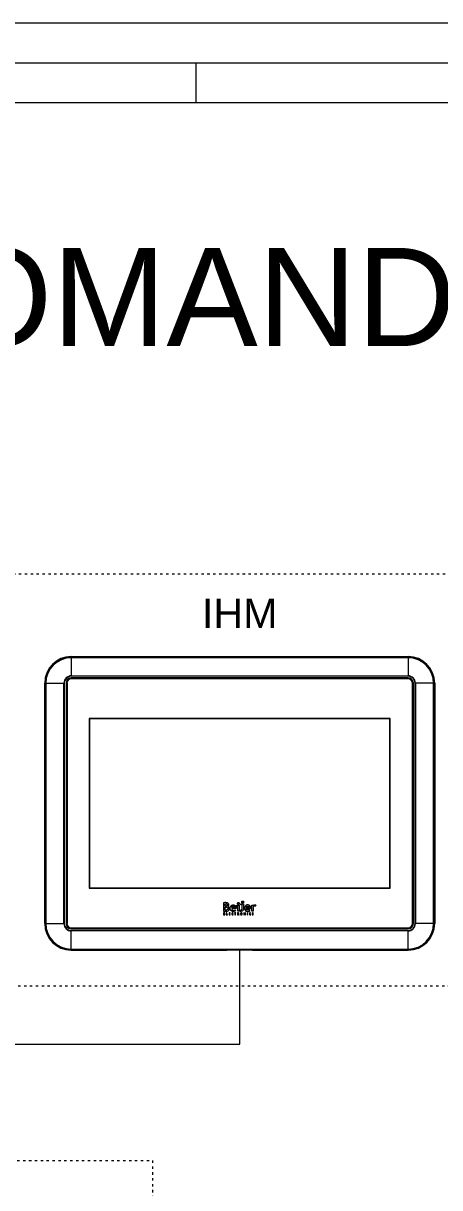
# Model space of a CAD drawing. Header units: millimetres. Extents: x 32696 to 36207, y 16706 to 17911.
# Drawn here: x 35308 to 35520, y 17318 to 17911 of the extents above; entities that cross this region are included whole.
import ezdxf
from ezdxf.enums import TextEntityAlignment as Align

# ---------------------------------------------------------------- set-up
doc = ezdxf.new("R2010")
doc.units = ezdxf.units.MM
doc.header["$LTSCALE"] = 0.1
doc.linetypes.add('ACAD_ISO03W100', pattern=[30, 12, -18])
doc.layers.get('0').update_dxf_attribs({"lineweight": 20})
doc.layers.add('ANNOTATION', color=252, linetype='ACAD_ISO03W100', lineweight=13)
doc.styles.get("Standard").update_dxf_attribs({"font": 'arial.ttf'})

# ---------------------------------------------------------------- blocks, each defined once
blk = doc.blocks.new('FOLHA')
for p, q in [((36499.11, 17170.38), (36079.11, 17170.38)), ((36494.11, 17165.38), (36104.11, 17165.38)), ((36299.11, 17165.38), (36299.11, 17160.38)), ((36494.11, 17160.38), (36104.11, 17160.38))]:
    blk.add_line(p, q)
blk = doc.blocks.new('IHM-X2 BASE v2')
at = {"color": 3, "lineweight": 9}
for p, q in [((36582.12, 17451.47), (36702.09, 17451.47)), ((36582.12, 17451.47), (36582.12, 17451.41)), ((36582.12, 17451.41), (36702.09, 17451.41)), ((36582.12, 17451.41), (36582.12, 17451.08)), ((36582.12, 17451.08), (36582.12, 17444.64)), ((36702.09, 17451.08), (36582.12, 17451.08)), ((36702.09, 17451.47), (36702.09, 17451.41)), ((36702.09, 17451.41), (36702.09, 17451.08)), ((36702.09, 17451.08), (36702.09, 17444.64)), ((36582.12, 17444.51), (36582.12, 17444.64)), ((36582.12, 17444.64), (36702.09, 17444.64)), ((36702.09, 17444.51), (36582.12, 17444.51)), ((36702.09, 17443.89), (36582.12, 17443.89)), ((36582.12, 17443.87), (36582.12, 17443.89)), ((36702.09, 17443.87), (36582.12, 17443.87)), ((36702.09, 17443.54), (36582.12, 17443.54)), ((36702.09, 17444.51), (36702.09, 17444.64)), ((36702.09, 17443.87), (36702.09, 17443.89)), ((36572.65, 17356.4), (36572.65, 17441.99)), ((36572.65, 17441.99), (36572.71, 17441.99)), ((36572.71, 17356.4), (36572.71, 17441.99)), ((36572.71, 17441.99), (36573.03, 17441.99)), ((36573.03, 17441.99), (36573.03, 17356.4)), ((36573.03, 17441.99), (36579.48, 17441.99)), ((36579.48, 17441.99), (36579.61, 17441.99)), ((36579.48, 17356.4), (36579.48, 17441.99)), ((36579.61, 17441.99), (36579.61, 17356.4)), ((36580.23, 17441.99), (36580.23, 17356.4)), ((36580.24, 17441.99), (36580.23, 17441.99)), ((36580.24, 17441.99), (36580.24, 17356.4)), ((36580.58, 17441.99), (36580.58, 17356.4)), ((36703.64, 17356.4), (36703.64, 17441.99)), ((36703.97, 17356.4), (36703.97, 17441.99)), ((36703.97, 17441.99), (36703.98, 17441.99)), ((36703.98, 17356.4), (36703.98, 17441.99)), ((36704.6, 17356.4), (36704.6, 17441.99)), ((36704.6, 17441.99), (36704.73, 17441.99)), ((36704.73, 17441.99), (36704.73, 17356.4)), ((36711.18, 17441.99), (36704.73, 17441.99)), ((36711.18, 17356.4), (36711.18, 17441.99)), ((36711.18, 17441.99), (36711.51, 17441.99)), ((36711.51, 17441.99), (36711.51, 17356.4)), ((36711.57, 17441.99), (36711.51, 17441.99)), ((36711.57, 17441.99), (36711.57, 17356.4)), ((36695.77, 17429.41), (36588.45, 17429.41)), ((36588.45, 17429.41), (36588.45, 17368.98)), ((36588.59, 17429.28), (36588.59, 17369.12)), ((36695.63, 17429.28), (36588.59, 17429.28)), ((36695.63, 17369.12), (36695.63, 17429.28)), ((36695.77, 17368.98), (36695.77, 17429.41)), ((36588.45, 17368.98), (36695.77, 17368.98)), ((36588.59, 17369.12), (36695.63, 17369.12)), ((36636.36, 17363.81), (36636.36, 17360.74)), ((36642.85, 17364.33), (36643.46, 17364.33)), ((36642.85, 17363.72), (36642.85, 17364.33)), ((36643.46, 17363.72), (36642.85, 17363.72)), ((36643.46, 17364.33), (36643.46, 17363.72)), ((36636.34, 17360.18), (36636.34, 17359.5)), ((36636.76, 17360.18), (36636.34, 17360.18)), ((36636.36, 17360.74), (36637.28, 17360.74)), ((36636.51, 17360.08), (36636.76, 17360.08)), ((36636.51, 17359.9), (36636.51, 17360.08)), ((36636.74, 17359.9), (36636.51, 17359.9)), ((36636.51, 17359.81), (36636.74, 17359.81)), ((36636.51, 17359.61), (36636.51, 17359.81)), ((36636.76, 17359.61), (36636.51, 17359.61)), ((36636.74, 17359.81), (36636.74, 17359.9)), ((36636.76, 17360.08), (36636.76, 17360.18)), ((36636.76, 17359.5), (36636.76, 17359.61)), ((36636.89, 17362.64), (36636.89, 17363.37)), ((36636.89, 17361.2), (36636.89, 17362.21)), ((36637.34, 17360.18), (36637.34, 17359.5)), ((36637.51, 17360.18), (36637.34, 17360.18)), ((36637.51, 17359.6), (36637.51, 17360.18)), ((36637.75, 17359.6), (36637.51, 17359.6)), ((36637.75, 17359.5), (36637.75, 17359.6)), ((36638.3, 17360.18), (36638.3, 17359.5)), ((36638.71, 17360.18), (36638.3, 17360.18)), ((36638.47, 17360.08), (36638.71, 17360.08)), ((36638.47, 17359.9), (36638.47, 17360.08)), ((36638.69, 17359.9), (36638.47, 17359.9)), ((36638.47, 17359.81), (36638.69, 17359.81)), ((36638.47, 17359.61), (36638.47, 17359.81)), ((36638.72, 17359.61), (36638.47, 17359.61)), ((36638.69, 17359.81), (36638.69, 17359.9)), ((36638.71, 17360.08), (36638.71, 17360.18)), ((36638.72, 17359.5), (36638.72, 17359.61)), ((36640.84, 17361.7), (36639.25, 17361.7)), ((36640.36, 17362.1), (36639.27, 17362.1)), ((36639.76, 17359.54), (36639.72, 17359.63)), ((36639.73, 17360.06), (36639.76, 17360.16)), ((36640.24, 17360.18), (36640.24, 17360.08)), ((36640.78, 17360.18), (36640.24, 17360.18)), ((36640.24, 17360.08), (36640.43, 17360.08)), ((36640.43, 17361.32), (36640.63, 17360.92)), ((36640.43, 17360.08), (36640.43, 17359.5)), ((36640.6, 17360.08), (36640.78, 17360.08)), ((36640.6, 17359.5), (36640.6, 17360.08)), ((36640.78, 17360.08), (36640.78, 17360.18)), ((36641.11, 17362.56), (36641.11, 17362.99)), ((36641.11, 17362.99), (36641.92, 17362.99)), ((36641.4, 17362.56), (36641.11, 17362.56)), ((36641.34, 17360.18), (36641.34, 17359.5)), ((36641.54, 17360.18), (36641.34, 17360.18)), ((36641.4, 17360.74), (36641.4, 17362.56)), ((36641.92, 17360.74), (36641.4, 17360.74)), ((36641.5, 17360.09), (36641.54, 17360.09)), ((36641.5, 17359.87), (36641.5, 17360.09)), ((36641.53, 17359.87), (36641.5, 17359.87)), ((36641.5, 17359.79), (36641.54, 17359.79)), ((36641.5, 17359.5), (36641.5, 17359.79)), ((36641.54, 17359.79), (36641.7, 17359.5)), ((36641.89, 17359.5), (36641.68, 17359.83)), ((36641.92, 17362.99), (36641.92, 17360.74)), ((36642.22, 17360.73), (36642.22, 17361.2)), ((36642.38, 17359.84), (36642.38, 17359.84)), ((36642.53, 17363.02), (36642.53, 17363.45)), ((36642.53, 17363.45), (36643.45, 17363.45)), ((36642.93, 17363.02), (36642.53, 17363.02)), ((36642.56, 17359.83), (36642.56, 17359.83)), ((36642.93, 17361.65), (36642.93, 17363.02)), ((36643.45, 17363.45), (36643.45, 17361.66)), ((36643.58, 17360.18), (36643.58, 17359.5)), ((36643.68, 17360.18), (36643.58, 17360.18)), ((36644.01, 17359.76), (36643.68, 17360.18)), ((36643.69, 17359.92), (36644.02, 17359.5)), ((36643.69, 17359.5), (36643.69, 17359.92)), ((36644.12, 17360.18), (36644.01, 17360.18)), ((36644.01, 17360.18), (36644.01, 17359.76)), ((36644.12, 17359.5), (36644.12, 17360.18)), ((36644.37, 17361.7), (36645.96, 17361.7)), ((36645.48, 17362.1), (36644.39, 17362.1)), ((36644.75, 17360.18), (36644.75, 17359.5)), ((36644.92, 17360.18), (36644.75, 17360.18)), ((36644.92, 17359.5), (36644.92, 17360.18)), ((36645.75, 17360.92), (36645.54, 17361.32)), ((36645.98, 17360.06), (36646.01, 17360.16)), ((36646.02, 17359.54), (36645.98, 17359.63)), ((36646.37, 17360.74), (36646.37, 17362.99)), ((36646.37, 17362.99), (36646.88, 17362.99)), ((36646.88, 17360.74), (36646.37, 17360.74)), ((36646.58, 17359.63), (36646.54, 17359.54)), ((36646.67, 17359.79), (36646.71, 17359.76)), ((36646.8, 17359.91), (36646.76, 17359.93)), ((36646.88, 17362.99), (36646.88, 17362.78)), ((36646.88, 17362.02), (36646.88, 17360.74)), ((36646.89, 17360.07), (36646.92, 17360.16)), ((36647.87, 17362.95), (36647.65, 17362.5)), ((36572.65, 17356.4), (36572.71, 17356.4)), ((36572.71, 17356.4), (36573.03, 17356.4)), ((36573.03, 17356.4), (36579.48, 17356.4)), ((36579.48, 17356.4), (36579.61, 17356.4)), ((36580.24, 17356.4), (36580.23, 17356.4)), ((36636.34, 17359.5), (36636.76, 17359.5)), ((36637.34, 17359.5), (36637.75, 17359.5)), ((36638.3, 17359.5), (36638.72, 17359.5)), ((36640.43, 17359.5), (36640.6, 17359.5)), ((36641.34, 17359.5), (36641.5, 17359.5)), ((36641.7, 17359.5), (36641.89, 17359.5)), ((36643.58, 17359.5), (36643.69, 17359.5)), ((36644.02, 17359.5), (36644.12, 17359.5)), ((36644.75, 17359.5), (36644.92, 17359.5)), ((36703.97, 17356.4), (36703.98, 17356.4)), ((36704.6, 17356.4), (36704.73, 17356.4)), ((36711.18, 17356.4), (36704.73, 17356.4)), ((36711.18, 17356.4), (36711.51, 17356.4)), ((36711.57, 17356.4), (36711.51, 17356.4)), ((36582.12, 17354.85), (36702.09, 17354.85)), ((36582.12, 17354.52), (36582.12, 17354.51)), ((36582.12, 17354.52), (36702.09, 17354.52)), ((36582.12, 17354.51), (36702.09, 17354.51)), ((36582.12, 17353.89), (36702.09, 17353.89)), ((36582.12, 17353.76), (36582.12, 17353.89)), ((36702.09, 17353.76), (36582.12, 17353.76)), ((36582.12, 17347.31), (36582.12, 17353.76)), ((36702.09, 17354.52), (36702.09, 17354.51)), ((36702.09, 17353.76), (36702.09, 17353.89)), ((36702.09, 17347.31), (36702.09, 17353.76)), ((36582.12, 17347.31), (36702.09, 17347.31)), ((36582.12, 17347.31), (36582.12, 17346.98)), ((36702.09, 17347.31), (36702.09, 17346.98)), ((36702.09, 17346.98), (36582.12, 17346.98)), ((36582.12, 17346.92), (36582.12, 17346.98)), ((36702.09, 17346.92), (36582.12, 17346.92)), ((36646.66, 17346.91), (36637.55, 17346.91)), ((36702.09, 17346.92), (36702.09, 17346.98))]:
    blk.add_line(p, q, dxfattribs=at)
for centre, radius, start, end in [((36582.12, 17441.99), 9.48, 90, 180), ((36582.12, 17441.99), 9.42, 90, 180), ((36582.12, 17441.99), 9.09, 90, 180), ((36702.09, 17441.99), 9.48, 0, 90), ((36702.09, 17441.99), 9.42, 0, 90), ((36702.09, 17441.99), 9.09, 0, 90), ((36582.12, 17441.99), 2.64, 90, 180), ((36582.12, 17441.99), 2.51, 90, 180), ((36582.12, 17441.99), 1.89, 90, 180), ((36582.12, 17441.99), 1.88, 90, 180), ((36582.12, 17441.99), 1.55, 90, 180), ((36702.09, 17441.99), 2.64, 0, 90), ((36702.09, 17441.99), 2.51, 0, 90), ((36702.09, 17441.99), 1.89, 0, 90), ((36702.09, 17441.99), 1.88, 0, 90), ((36702.09, 17441.99), 1.55, 0, 90), ((36582.12, 17356.4), 9.48, 180, 270), ((36582.12, 17356.4), 9.42, 180, 270), ((36582.12, 17356.4), 9.09, 180, 270), ((36582.12, 17356.4), 2.64, 180, 270), ((36582.12, 17356.4), 2.51, 180, 270), ((36582.12, 17356.4), 1.89, 180, 270), ((36582.12, 17356.4), 1.88, 180, 270), ((36582.12, 17356.4), 1.55, 180, 270), ((36702.09, 17356.4), 1.55, 270, 0), ((36702.09, 17356.4), 1.89, 270, 0), ((36702.09, 17356.4), 2.51, 270, 0), ((36702.09, 17356.4), 1.88, 270, 0), ((36702.09, 17356.4), 2.64, 270, 0), ((36702.09, 17356.4), 9.09, 270, 0), ((36702.09, 17356.4), 9.42, 270, 0), ((36702.09, 17356.4), 9.48, 270, 0)]:
    blk.add_arc(centre, radius, start, end, dxfattribs=at)
for centre, start_param, end_param in [((36637.55, 17502.96), 4.699985, 4.712389), ((36646.66, 17502.96), 4.712389, 4.724793)]:
    blk.add_ellipse(centre, major_axis=(4468.75, 0), ratio=0.034921, start_param=start_param, end_param=end_param, dxfattribs=at)
for points, knots in [([(36637.22, 17363.84), (36637.16, 17363.84), (36637.03, 17363.84), (36636.74, 17363.83), (36636.51, 17363.82), (36636.36, 17363.81)], [0, 0, 0, 0, 0.193868, 0.454709, 1, 1, 1, 1]), ([(36637.96, 17363.63), (36637.9, 17363.67), (36637.79, 17363.74), (36637.54, 17363.82), (36637.34, 17363.83), (36637.22, 17363.84)], [0, 0, 0, 0, 0.246867, 0.514438, 1, 1, 1, 1]), ([(36641.32, 17363.54), (36641.32, 17363.59), (36641.34, 17363.69), (36641.42, 17363.8), (36641.53, 17363.86), (36641.61, 17363.87), (36641.65, 17363.87)], [0, 0, 0, 0, 0.284635, 0.559191, 0.775887, 1, 1, 1, 1]), ([(36641.65, 17363.87), (36641.69, 17363.87), (36641.79, 17363.85), (36641.9, 17363.77), (36641.96, 17363.66), (36641.97, 17363.58), (36641.97, 17363.54)], [0, 0, 0, 0, 0.28247, 0.55645, 0.774131, 1, 1, 1, 1]), ([(36636.89, 17363.37), (36636.96, 17363.38), (36637.06, 17363.38), (36637.16, 17363.38), (36637.2, 17363.38)], [0, 0, 0, 0, 0.604888, 1, 1, 1, 1]), ([(36637.16, 17362.63), (36637.11, 17362.63), (36637.02, 17362.63), (36636.93, 17362.64), (36636.89, 17362.64)], [0, 0, 0, 0, 0.571308, 1, 1, 1, 1]), ([(36636.89, 17362.21), (36636.95, 17362.22), (36637.05, 17362.22), (36637.14, 17362.22), (36637.17, 17362.22)], [0, 0, 0, 0, 0.663376, 1, 1, 1, 1]), ([(36637.16, 17361.18), (36637.12, 17361.19), (36637.03, 17361.19), (36636.94, 17361.2), (36636.89, 17361.2)], [0, 0, 0, 0, 0.50113, 1, 1, 1, 1]), ([(36637.68, 17363.03), (36637.68, 17362.98), (36637.68, 17362.9), (36637.62, 17362.78), (36637.51, 17362.69), (36637.35, 17362.64), (36637.23, 17362.63), (36637.16, 17362.63)], [0, 0, 0, 0, 0.181873, 0.342596, 0.50419, 0.724601, 1, 1, 1, 1]), ([(36637.68, 17361.31), (36637.65, 17361.29), (36637.57, 17361.24), (36637.4, 17361.19), (36637.25, 17361.19), (36637.16, 17361.18)], [0, 0, 0, 0, 0.223264, 0.485934, 1, 1, 1, 1]), ([(36637.17, 17362.22), (36637.23, 17362.22), (36637.35, 17362.22), (36637.5, 17362.19), (36637.62, 17362.15), (36637.67, 17362.12), (36637.7, 17362.1)], [0, 0, 0, 0, 0.352062, 0.643861, 0.835449, 1, 1, 1, 1]), ([(36637.2, 17363.38), (36637.26, 17363.38), (36637.36, 17363.38), (36637.49, 17363.34), (36637.6, 17363.28), (36637.67, 17363.17), (36637.68, 17363.08), (36637.68, 17363.03)], [0, 0, 0, 0, 0.240526, 0.438722, 0.606756, 0.792236, 1, 1, 1, 1]), ([(36637.28, 17360.74), (36637.37, 17360.75), (36637.54, 17360.75), (36637.82, 17360.82), (36637.99, 17360.92), (36638.09, 17360.99)], [0, 0, 0, 0, 0.307253, 0.588506, 1, 1, 1, 1]), ([(36637.85, 17361.72), (36637.85, 17361.67), (36637.84, 17361.58), (36637.8, 17361.43), (36637.73, 17361.35), (36637.68, 17361.31)], [0, 0, 0, 0, 0.325013, 0.605801, 1, 1, 1, 1]), ([(36637.7, 17362.1), (36637.72, 17362.08), (36637.78, 17362.02), (36637.84, 17361.89), (36637.84, 17361.79), (36637.85, 17361.72)], [0, 0, 0, 0, 0.252425, 0.516383, 1, 1, 1, 1]), ([(36637.84, 17362.48), (36637.91, 17362.52), (36638.03, 17362.59), (36638.15, 17362.74), (36638.21, 17362.9), (36638.22, 17363), (36638.22, 17363.05)], [0, 0, 0, 0, 0.310232, 0.582777, 0.787723, 1, 1, 1, 1]), ([(36638.41, 17361.65), (36638.4, 17361.76), (36638.39, 17361.96), (36638.25, 17362.21), (36638.06, 17362.38), (36637.92, 17362.44), (36637.84, 17362.48)], [0, 0, 0, 0, 0.2972391, 0.5607324, 0.7696393, 1, 1, 1, 1]), ([(36638.22, 17363.05), (36638.22, 17363.12), (36638.21, 17363.25), (36638.14, 17363.46), (36638.02, 17363.57), (36637.96, 17363.63)], [0, 0, 0, 0, 0.301044, 0.57581, 1, 1, 1, 1]), ([(36638.09, 17360.99), (36638.15, 17361.04), (36638.25, 17361.13), (36638.38, 17361.36), (36638.4, 17361.54), (36638.41, 17361.65)], [0, 0, 0, 0, 0.281455, 0.55192, 1, 1, 1, 1]), ([(36638.71, 17361.84), (36638.71, 17361.93), (36638.72, 17362.12), (36638.8, 17362.35), (36638.9, 17362.55), (36638.99, 17362.65), (36639.03, 17362.7)], [0, 0, 0, 0, 0.299755, 0.576927, 0.787716, 1, 1, 1, 1]), ([(36639, 17361), (36638.95, 17361.06), (36638.85, 17361.18), (36638.76, 17361.4), (36638.72, 17361.62), (36638.71, 17361.76), (36638.71, 17361.84)], [0, 0, 0, 0, 0.257757, 0.525391, 0.752315, 1, 1, 1, 1]), ([(36639.81, 17360.7), (36639.72, 17360.7), (36639.55, 17360.71), (36639.26, 17360.79), (36639.1, 17360.92), (36639, 17361)], [0, 0, 0, 0, 0.305967, 0.584687, 1, 1, 1, 1]), ([(36639.03, 17362.7), (36639.09, 17362.76), (36639.22, 17362.86), (36639.48, 17363), (36639.69, 17363.02), (36639.81, 17363.03)], [0, 0, 0, 0, 0.287204, 0.561485, 1, 1, 1, 1]), ([(36639.25, 17361.7), (36639.26, 17361.61), (36639.28, 17361.45), (36639.39, 17361.34), (36639.43, 17361.29)], [0, 0, 0, 0, 0.582435, 1, 1, 1, 1]), ([(36639.59, 17360.19), (36639.55, 17360.19), (36639.48, 17360.18), (36639.39, 17360.14), (36639.32, 17360.06), (36639.26, 17359.96), (36639.26, 17359.88), (36639.25, 17359.84)], [0, 0, 0, 0, 0.201684, 0.383466, 0.558238, 0.76982, 1, 1, 1, 1]), ([(36639.25, 17359.84), (36639.26, 17359.79), (36639.27, 17359.7), (36639.33, 17359.59), (36639.4, 17359.53), (36639.48, 17359.5), (36639.54, 17359.49), (36639.57, 17359.49)], [0, 0, 0, 0, 0.261594, 0.525699, 0.668454, 0.822702, 1, 1, 1, 1]), ([(36639.27, 17362.1), (36639.29, 17362.18), (36639.33, 17362.33), (36639.47, 17362.5), (36639.65, 17362.58), (36639.76, 17362.59), (36639.82, 17362.59)], [0, 0, 0, 0, 0.312358, 0.574902, 0.776594, 1, 1, 1, 1]), ([(36639.43, 17361.29), (36639.51, 17361.24), (36639.64, 17361.15), (36639.81, 17361.14), (36639.89, 17361.14)], [0, 0, 0, 0, 0.525936, 1, 1, 1, 1]), ([(36639.44, 17359.84), (36639.44, 17359.87), (36639.45, 17359.93), (36639.48, 17360.01), (36639.52, 17360.06), (36639.57, 17360.09), (36639.6, 17360.09), (36639.62, 17360.09)], [0, 0, 0, 0, 0.252394, 0.506549, 0.746122, 0.867512, 1, 1, 1, 1]), ([(36639.61, 17359.59), (36639.59, 17359.59), (36639.57, 17359.6), (36639.52, 17359.62), (36639.48, 17359.67), (36639.45, 17359.75), (36639.44, 17359.81), (36639.44, 17359.84)], [0, 0, 0, 0, 0.1170107, 0.2279672, 0.4570934, 0.7160833, 1, 1, 1, 1]), ([(36639.76, 17360.16), (36639.73, 17360.17), (36639.68, 17360.19), (36639.62, 17360.19), (36639.59, 17360.19)], [0, 0, 0, 0, 0.507103, 1, 1, 1, 1]), ([(36639.72, 17359.63), (36639.71, 17359.62), (36639.67, 17359.6), (36639.63, 17359.6), (36639.61, 17359.59)], [0, 0, 0, 0, 0.4930933, 1, 1, 1, 1]), ([(36639.62, 17360.09), (36639.64, 17360.09), (36639.68, 17360.08), (36639.71, 17360.07), (36639.73, 17360.06)], [0, 0, 0, 0, 0.629309, 1, 1, 1, 1]), ([(36639.81, 17363.03), (36639.9, 17363.02), (36640.06, 17363.02), (36640.34, 17362.94), (36640.5, 17362.81), (36640.59, 17362.74)], [0, 0, 0, 0, 0.302571, 0.580652, 1, 1, 1, 1]), ([(36640.63, 17360.92), (36640.57, 17360.89), (36640.45, 17360.8), (36640.17, 17360.72), (36639.95, 17360.71), (36639.81, 17360.7)], [0, 0, 0, 0, 0.237978, 0.503245, 1, 1, 1, 1]), ([(36639.82, 17362.59), (36639.88, 17362.59), (36639.98, 17362.58), (36640.12, 17362.53), (36640.24, 17362.43), (36640.33, 17362.28), (36640.35, 17362.16), (36640.36, 17362.1)], [0, 0, 0, 0, 0.204941, 0.383415, 0.550613, 0.757556, 1, 1, 1, 1]), ([(36639.89, 17361.14), (36639.95, 17361.14), (36640.06, 17361.15), (36640.26, 17361.19), (36640.36, 17361.28), (36640.43, 17361.32)], [0, 0, 0, 0, 0.318128, 0.599924, 1, 1, 1, 1]), ([(36640.59, 17362.74), (36640.64, 17362.68), (36640.74, 17362.57), (36640.86, 17362.32), (36640.87, 17362.12), (36640.88, 17362)], [0, 0, 0, 0, 0.275568, 0.547227, 1, 1, 1, 1]), ([(36640.88, 17362), (36640.88, 17361.95), (36640.87, 17361.85), (36640.85, 17361.75), (36640.84, 17361.7)], [0, 0, 0, 0, 0.4729326, 1, 1, 1, 1]), ([(36641.65, 17363.21), (36641.6, 17363.22), (36641.5, 17363.23), (36641.39, 17363.32), (36641.33, 17363.43), (36641.32, 17363.5), (36641.32, 17363.54)], [0, 0, 0, 0, 0.282588, 0.556423, 0.773989, 1, 1, 1, 1]), ([(36641.66, 17359.99), (36641.66, 17359.97), (36641.66, 17359.95), (36641.65, 17359.92), (36641.63, 17359.9), (36641.61, 17359.88), (36641.57, 17359.87), (36641.55, 17359.87), (36641.53, 17359.87)], [0, 0, 0, 0, 0.196106, 0.350583, 0.479095, 0.595041, 0.812602, 1, 1, 1, 1]), ([(36641.73, 17360.16), (36641.7, 17360.17), (36641.64, 17360.18), (36641.57, 17360.18), (36641.54, 17360.18)], [0, 0, 0, 0, 0.479318, 1, 1, 1, 1]), ([(36641.54, 17360.09), (36641.57, 17360.09), (36641.6, 17360.09), (36641.64, 17360.06), (36641.65, 17360.04), (36641.66, 17360.02), (36641.66, 17360), (36641.66, 17359.99)], [0, 0, 0, 0, 0.452579, 0.560744, 0.678385, 0.819912, 1, 1, 1, 1]), ([(36641.97, 17363.54), (36641.97, 17363.49), (36641.96, 17363.4), (36641.87, 17363.29), (36641.76, 17363.22), (36641.68, 17363.21), (36641.65, 17363.21)], [0, 0, 0, 0, 0.28511, 0.559609, 0.776112, 1, 1, 1, 1]), ([(36641.68, 17359.83), (36641.7, 17359.84), (36641.75, 17359.86), (36641.8, 17359.9), (36641.82, 17359.96), (36641.83, 17359.99), (36641.83, 17360.01)], [0, 0, 0, 0, 0.293738, 0.566617, 0.777739, 1, 1, 1, 1]), ([(36641.83, 17360.01), (36641.83, 17360.03), (36641.82, 17360.07), (36641.79, 17360.12), (36641.75, 17360.14), (36641.73, 17360.16)], [0, 0, 0, 0, 0.311774, 0.591858, 1, 1, 1, 1]), ([(36642.22, 17361.2), (36642.29, 17361.2), (36642.42, 17361.2), (36642.58, 17361.22), (36642.7, 17361.25), (36642.76, 17361.28), (36642.78, 17361.3)], [0, 0, 0, 0, 0.3671301, 0.6634907, 0.8498408, 1, 1, 1, 1]), ([(36643.15, 17360.96), (36643.09, 17360.92), (36642.95, 17360.83), (36642.72, 17360.77), (36642.47, 17360.73), (36642.31, 17360.73), (36642.22, 17360.73)], [0, 0, 0, 0, 0.229248, 0.493073, 0.731242, 1, 1, 1, 1]), ([(36642.69, 17360.19), (36642.65, 17360.18), (36642.55, 17360.17), (36642.45, 17360.09), (36642.39, 17359.97), (36642.38, 17359.89), (36642.38, 17359.84)], [0, 0, 0, 0, 0.267282, 0.52435, 0.744067, 1, 1, 1, 1]), ([(36642.38, 17359.84), (36642.38, 17359.79), (36642.39, 17359.69), (36642.46, 17359.57), (36642.57, 17359.5), (36642.64, 17359.5), (36642.68, 17359.49)], [0, 0, 0, 0, 0.30013, 0.564669, 0.769776, 1, 1, 1, 1]), ([(36642.56, 17359.83), (36642.57, 17359.88), (36642.57, 17359.95), (36642.59, 17360.02), (36642.61, 17360.07), (36642.64, 17360.09), (36642.66, 17360.1), (36642.68, 17360.1), (36642.69, 17360.1)], [0, 0, 0, 0, 0.378881, 0.639241, 0.737764, 0.824778, 0.909452, 1, 1, 1, 1]), ([(36642.69, 17359.59), (36642.68, 17359.59), (36642.66, 17359.59), (36642.63, 17359.6), (36642.61, 17359.62), (36642.59, 17359.66), (36642.57, 17359.73), (36642.57, 17359.8), (36642.56, 17359.83)], [0, 0, 0, 0, 0.094002, 0.183267, 0.27643, 0.381182, 0.644924, 1, 1, 1, 1]), ([(36642.68, 17359.49), (36642.72, 17359.5), (36642.78, 17359.5), (36642.87, 17359.55), (36642.94, 17359.62), (36642.99, 17359.73), (36642.99, 17359.81), (36643, 17359.85)], [0, 0, 0, 0, 0.19315, 0.367766, 0.539623, 0.755895, 1, 1, 1, 1]), ([(36643, 17359.85), (36642.99, 17359.89), (36642.99, 17359.97), (36642.95, 17360.07), (36642.88, 17360.14), (36642.79, 17360.18), (36642.73, 17360.19), (36642.69, 17360.19)], [0, 0, 0, 0, 0.242889, 0.440719, 0.613951, 0.807337, 1, 1, 1, 1]), ([(36642.69, 17360.1), (36642.7, 17360.1), (36642.72, 17360.1), (36642.75, 17360.08), (36642.77, 17360.06), (36642.79, 17360.02), (36642.81, 17359.94), (36642.81, 17359.88), (36642.81, 17359.84)], [0, 0, 0, 0, 0.1016299, 0.1941852, 0.288929, 0.3948766, 0.6582297, 1, 1, 1, 1]), ([(36642.81, 17359.84), (36642.81, 17359.81), (36642.81, 17359.75), (36642.79, 17359.67), (36642.77, 17359.63), (36642.74, 17359.6), (36642.71, 17359.59), (36642.7, 17359.59), (36642.69, 17359.59)], [0, 0, 0, 0, 0.327262, 0.562359, 0.729574, 0.830841, 0.918453, 1, 1, 1, 1]), ([(36642.78, 17361.3), (36642.81, 17361.32), (36642.86, 17361.36), (36642.92, 17361.49), (36642.93, 17361.59), (36642.93, 17361.65)], [0, 0, 0, 0, 0.245003, 0.50543, 1, 1, 1, 1]), ([(36643.45, 17361.66), (36643.45, 17361.58), (36643.44, 17361.42), (36643.37, 17361.22), (36643.27, 17361.06), (36643.19, 17360.99), (36643.15, 17360.96)], [0, 0, 0, 0, 0.315019, 0.592586, 0.796636, 1, 1, 1, 1]), ([(36644.15, 17362.7), (36644.1, 17362.64), (36643.98, 17362.51), (36643.89, 17362.28), (36643.84, 17362.06), (36643.83, 17361.92), (36643.83, 17361.84)], [0, 0, 0, 0, 0.269361, 0.539527, 0.761988, 1, 1, 1, 1]), ([(36643.83, 17361.84), (36643.83, 17361.75), (36643.84, 17361.57), (36643.91, 17361.33), (36644, 17361.14), (36644.08, 17361.05), (36644.12, 17361)], [0, 0, 0, 0, 0.311215, 0.591144, 0.797555, 1, 1, 1, 1]), ([(36644.12, 17361), (36644.18, 17360.95), (36644.3, 17360.84), (36644.57, 17360.72), (36644.79, 17360.71), (36644.93, 17360.7)], [0, 0, 0, 0, 0.264549, 0.533624, 1, 1, 1, 1]), ([(36644.93, 17363.03), (36644.85, 17363.02), (36644.69, 17363.01), (36644.41, 17362.92), (36644.25, 17362.78), (36644.15, 17362.7)], [0, 0, 0, 0, 0.283223, 0.556549, 1, 1, 1, 1]), ([(36644.55, 17361.29), (36644.5, 17361.35), (36644.39, 17361.47), (36644.38, 17361.63), (36644.37, 17361.7)], [0, 0, 0, 0, 0.532621, 1, 1, 1, 1]), ([(36644.39, 17362.1), (36644.41, 17362.18), (36644.45, 17362.33), (36644.59, 17362.5), (36644.76, 17362.58), (36644.88, 17362.59), (36644.94, 17362.59)], [0, 0, 0, 0, 0.312252, 0.574737, 0.776465, 1, 1, 1, 1]), ([(36645, 17361.14), (36644.91, 17361.14), (36644.74, 17361.15), (36644.61, 17361.25), (36644.55, 17361.29)], [0, 0, 0, 0, 0.589939, 1, 1, 1, 1]), ([(36645.71, 17362.74), (36645.65, 17362.79), (36645.54, 17362.89), (36645.27, 17363), (36645.06, 17363.02), (36644.93, 17363.03)], [0, 0, 0, 0, 0.267602, 0.537579, 1, 1, 1, 1]), ([(36644.93, 17360.7), (36645.02, 17360.7), (36645.2, 17360.71), (36645.49, 17360.76), (36645.65, 17360.87), (36645.75, 17360.92)], [0, 0, 0, 0, 0.32943, 0.615712, 1, 1, 1, 1]), ([(36644.94, 17362.59), (36645, 17362.59), (36645.1, 17362.58), (36645.24, 17362.53), (36645.36, 17362.43), (36645.45, 17362.28), (36645.47, 17362.16), (36645.48, 17362.1)], [0, 0, 0, 0, 0.204819, 0.383242, 0.550458, 0.757476, 1, 1, 1, 1]), ([(36645.54, 17361.32), (36645.51, 17361.29), (36645.43, 17361.23), (36645.25, 17361.15), (36645.1, 17361.14), (36645, 17361.14)], [0, 0, 0, 0, 0.251927, 0.518281, 1, 1, 1, 1]), ([(36645.84, 17360.19), (36645.81, 17360.19), (36645.74, 17360.18), (36645.64, 17360.14), (36645.57, 17360.06), (36645.52, 17359.96), (36645.51, 17359.88), (36645.51, 17359.84)], [0, 0, 0, 0, 0.201694, 0.383453, 0.558203, 0.769786, 1, 1, 1, 1]), ([(36645.51, 17359.84), (36645.51, 17359.79), (36645.52, 17359.7), (36645.58, 17359.59), (36645.66, 17359.53), (36645.73, 17359.5), (36645.79, 17359.49), (36645.82, 17359.49)], [0, 0, 0, 0, 0.2616197, 0.5257752, 0.6685458, 0.8227748, 1, 1, 1, 1]), ([(36645.69, 17359.84), (36645.7, 17359.87), (36645.7, 17359.93), (36645.73, 17360.01), (36645.77, 17360.06), (36645.82, 17360.09), (36645.85, 17360.09), (36645.87, 17360.09)], [0, 0, 0, 0, 0.252514, 0.506804, 0.746413, 0.867712, 1, 1, 1, 1]), ([(36645.86, 17359.59), (36645.85, 17359.59), (36645.82, 17359.6), (36645.77, 17359.62), (36645.73, 17359.67), (36645.7, 17359.75), (36645.7, 17359.81), (36645.69, 17359.84)], [0, 0, 0, 0, 0.117018, 0.227956, 0.457033, 0.716028, 1, 1, 1, 1]), ([(36646, 17362), (36646, 17362.08), (36645.99, 17362.23), (36645.91, 17362.5), (36645.78, 17362.65), (36645.71, 17362.74)], [0, 0, 0, 0, 0.294851, 0.571042, 1, 1, 1, 1]), ([(36646.01, 17360.16), (36645.99, 17360.17), (36645.93, 17360.19), (36645.87, 17360.19), (36645.84, 17360.19)], [0, 0, 0, 0, 0.506777, 1, 1, 1, 1]), ([(36645.98, 17359.63), (36645.96, 17359.62), (36645.92, 17359.6), (36645.88, 17359.6), (36645.86, 17359.59)], [0, 0, 0, 0, 0.492739, 1, 1, 1, 1]), ([(36645.87, 17360.09), (36645.89, 17360.09), (36645.93, 17360.08), (36645.96, 17360.07), (36645.98, 17360.06)], [0, 0, 0, 0, 0.630546, 1, 1, 1, 1]), ([(36645.96, 17361.7), (36645.97, 17361.77), (36645.99, 17361.86), (36646, 17361.96), (36646, 17362)], [0, 0, 0, 0, 0.646644, 1, 1, 1, 1]), ([(36646.76, 17360.19), (36646.73, 17360.19), (36646.66, 17360.18), (36646.58, 17360.13), (36646.53, 17360.07), (36646.53, 17360.02), (36646.53, 17360)], [0, 0, 0, 0, 0.319109, 0.595209, 0.796427, 1, 1, 1, 1]), ([(36646.53, 17360), (36646.53, 17359.97), (36646.54, 17359.93), (36646.59, 17359.85), (36646.64, 17359.81), (36646.67, 17359.79)], [0, 0, 0, 0, 0.276893, 0.545951, 1, 1, 1, 1]), ([(36646.71, 17359.59), (36646.69, 17359.59), (36646.64, 17359.6), (36646.59, 17359.62), (36646.58, 17359.63)], [0, 0, 0, 0, 0.56753, 1, 1, 1, 1]), ([(36646.68, 17360.03), (36646.68, 17360.03), (36646.68, 17360.05), (36646.69, 17360.07), (36646.71, 17360.08), (36646.74, 17360.09), (36646.76, 17360.09), (36646.77, 17360.09)], [0, 0, 0, 0, 0.163445, 0.322723, 0.49353, 0.724919, 1, 1, 1, 1]), ([(36646.76, 17359.93), (36646.74, 17359.95), (36646.71, 17359.97), (36646.68, 17360.01), (36646.68, 17360.02), (36646.68, 17360.03)], [0, 0, 0, 0, 0.6667148, 0.8411305, 1, 1, 1, 1]), ([(36646.71, 17359.76), (36646.73, 17359.75), (36646.75, 17359.73), (36646.78, 17359.71), (36646.8, 17359.68), (36646.8, 17359.67), (36646.8, 17359.66)], [0, 0, 0, 0, 0.37985, 0.659407, 0.833473, 1, 1, 1, 1]), ([(36646.8, 17359.66), (36646.8, 17359.65), (36646.8, 17359.64), (36646.79, 17359.62), (36646.77, 17359.61), (36646.75, 17359.59), (36646.72, 17359.59), (36646.71, 17359.59)], [0, 0, 0, 0, 0.154929, 0.313492, 0.48456, 0.716561, 1, 1, 1, 1]), ([(36646.72, 17359.49), (36646.74, 17359.49), (36646.79, 17359.5), (36646.86, 17359.52), (36646.91, 17359.57), (36646.95, 17359.62), (36646.95, 17359.67), (36646.96, 17359.69)], [0, 0, 0, 0, 0.227582, 0.424878, 0.602749, 0.800817, 1, 1, 1, 1]), ([(36646.92, 17360.16), (36646.89, 17360.17), (36646.84, 17360.19), (36646.79, 17360.19), (36646.76, 17360.19)], [0, 0, 0, 0, 0.507531, 1, 1, 1, 1]), ([(36646.77, 17360.09), (36646.79, 17360.09), (36646.83, 17360.09), (36646.87, 17360.07), (36646.89, 17360.07)], [0, 0, 0, 0, 0.556275, 1, 1, 1, 1]), ([(36646.96, 17359.69), (36646.95, 17359.72), (36646.95, 17359.77), (36646.89, 17359.84), (36646.84, 17359.88), (36646.8, 17359.91)], [0, 0, 0, 0, 0.2821099, 0.5461588, 1, 1, 1, 1]), ([(36646.88, 17362.78), (36646.93, 17362.82), (36647.01, 17362.91), (36647.21, 17363.01), (36647.36, 17363.02), (36647.46, 17363.03)], [0, 0, 0, 0, 0.275887, 0.546268, 1, 1, 1, 1]), ([(36647.02, 17362.43), (36646.98, 17362.36), (36646.9, 17362.23), (36646.89, 17362.09), (36646.88, 17362.02)], [0, 0, 0, 0, 0.544433, 1, 1, 1, 1]), ([(36647.35, 17362.59), (36647.31, 17362.59), (36647.25, 17362.58), (36647.13, 17362.53), (36647.06, 17362.47), (36647.02, 17362.43)], [0, 0, 0, 0, 0.265439, 0.53309, 1, 1, 1, 1]), ([(36647.65, 17362.5), (36647.6, 17362.53), (36647.5, 17362.58), (36647.39, 17362.59), (36647.35, 17362.59)], [0, 0, 0, 0, 0.5593428, 1, 1, 1, 1]), ([(36647.46, 17363.03), (36647.55, 17363.03), (36647.69, 17363.02), (36647.82, 17362.97), (36647.87, 17362.95)], [0, 0, 0, 0, 0.620951, 1, 1, 1, 1]), ([(36639.57, 17359.49), (36639.61, 17359.5), (36639.68, 17359.5), (36639.74, 17359.53), (36639.76, 17359.54)], [0, 0, 0, 0, 0.610975, 1, 1, 1, 1]), ([(36645.82, 17359.49), (36645.86, 17359.5), (36645.93, 17359.5), (36645.99, 17359.53), (36646.02, 17359.54)], [0, 0, 0, 0, 0.611321, 1, 1, 1, 1]), ([(36646.54, 17359.54), (36646.57, 17359.52), (36646.62, 17359.5), (36646.69, 17359.49), (36646.72, 17359.49)], [0, 0, 0, 0, 0.516985, 1, 1, 1, 1])]:
    blk.add_open_spline(points, degree=3, knots=knots, dxfattribs=at)

msp = doc.modelspace()

# ---------------------------------------------------------------- linework, layer by layer
at = {"color": 3, "lineweight": 20}
msp.add_line((35417.96, 17391.09), (35417.96, 17439.03), dxfattribs=at)
at = {"color": 3}
msp.add_line((35210.6, 17391.09), (35417.96, 17391.09), dxfattribs=at)
at = {"layer": 'ANNOTATION', "lineweight": 20}
for points in [[(35299.46, 17630.71), (35537.26, 17630.71), (35537.26, 17420.66), (35299.46, 17420.66)], [(35109.57, 17331.85), (35373.5, 17331.85), (35373.5, 16769.55), (35109.57, 16769.55)]]:
    msp.add_lwpolyline(points, close=True, dxfattribs=at)

# ---------------------------------------------------------------- block references
at = {"xscale": 4.059117410256329, "yscale": 4.059117410256329, "zscale": 4.059117410256329}
msp.add_blockref('FOLHA', (-111946.67, -51785.33), dxfattribs=at)
at = {"color": 3, "lineweight": 20, "xscale": 1.430505050285058, "yscale": 1.430505050285058, "zscale": 1.430505050285058}
msp.add_blockref('IHM-X2 BASE v2', (-16998.76, -7375.81), dxfattribs=at)

# ---------------------------------------------------------------- texts
msp.add_text('DIAGRAMA DE COMANDOS DO PROJETO', height=50).set_placement((34709.3, 17746.8))
msp.add_text('IHM', height=15).set_placement((35417.96, 17618.08), align=Align.TOP_CENTER)

doc.saveas('drawing.dxf')
